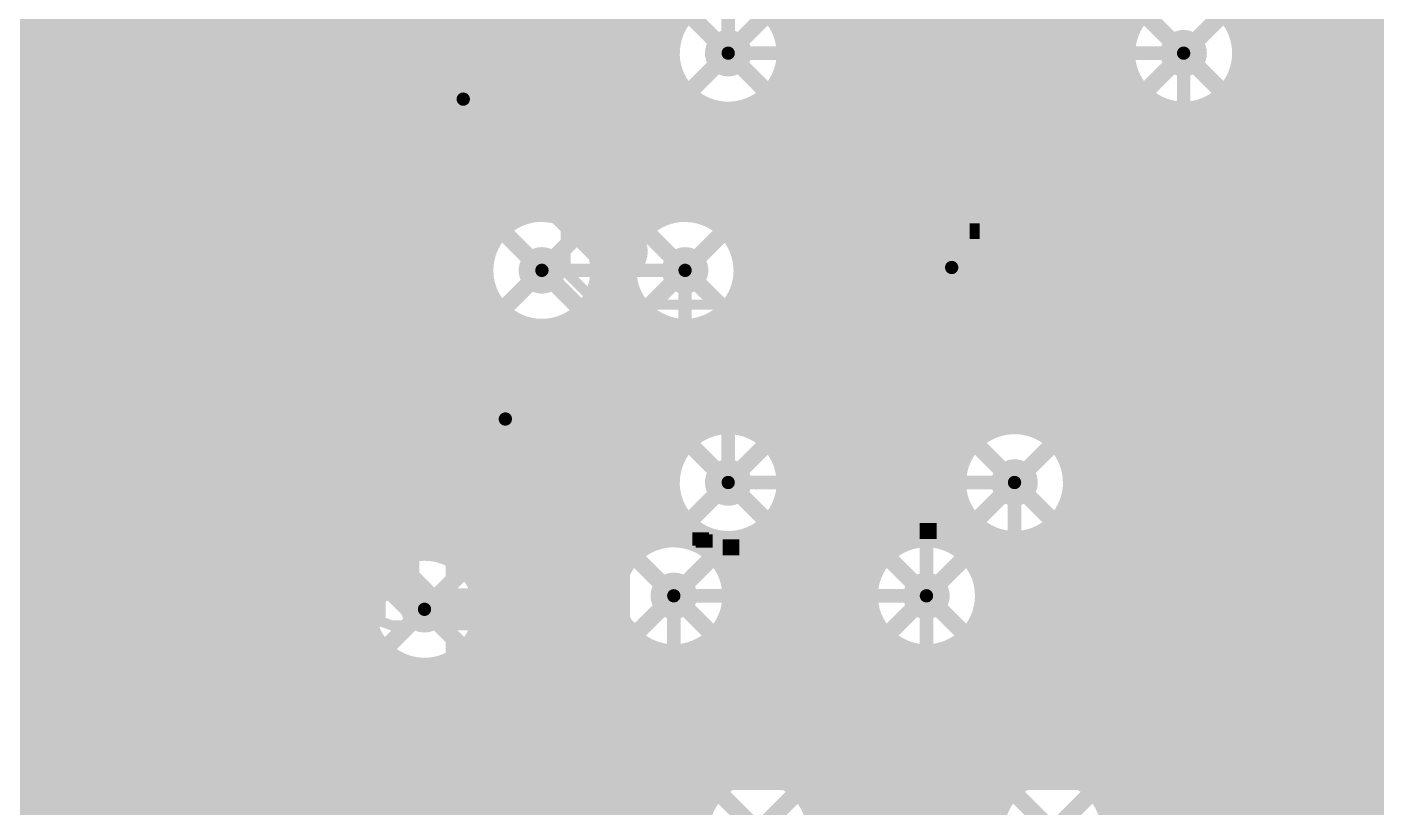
# Model space of a CAD drawing. Extents: x -20 to 155, y -91 to 215.
# Drawn here: x 41.05 to 61.4, y 110.61 to 122.37 of the extents above; entities that cross this region are included whole.
import ezdxf

# ---------------------------------------------------------------- set-up
doc = ezdxf.new("R2010")
doc.units = 0
doc.header["$MEASUREMENT"] = 0
doc.layers.get('0').update_dxf_attribs({"linetype": 'CONTINUOUS'})
for name, color, linetype in [('25-334-0_BOT', 7, 'CONTINUOUS'), ('25-334-0_DRD', 7, 'CONTINUOUS'), ('25-334-0_DRL', 2, 'CONTINUOUS'), ('25-334-0_IN1', 4, 'CONTINUOUS'), ('25-334-0_IN2', 3, 'CONTINUOUS'), ('25-334-0_SMT', 10, 'CONTINUOUS'), ('25-334-0_SPT', 14, 'CONTINUOUS'), ('25-334-0_SST', 12, 'CONTINUOUS'), ('25-334-0_TOP', 11, 'CONTINUOUS'), ('THRUHOLE_TAP', 15, 'CONTINUOUS')]:
    doc.layers.add(name, color=color, linetype=linetype)

# ---------------------------------------------------------------- blocks, each defined once
blk = doc.blocks.new('ROUND_66')
at = {"const_width": 0.35052}
blk.add_lwpolyline([(-0.17526, 0, 1), (0.17526, 0, 1)], format="xyb", close=True, dxfattribs=at)
blk = doc.blocks.new('ROUND_86')
at = {"const_width": 0.10033}
blk.add_lwpolyline([(-0.050164, 0, 1), (0.050164, 0, 1)], format="xyb", close=True, dxfattribs=at)
blk = doc.blocks.new('ROUND_87')
at = {"const_width": 0.10033}
blk.add_lwpolyline([(-0.050164, 0, 1), (0.050164, 0, 1)], format="xyb", close=True, dxfattribs=at)
blk = doc.blocks.new('ROUND_23')
at = {"const_width": 0.35052}
blk.add_lwpolyline([(-0.17526, 0, 1), (0.17526, 0, 1)], format="xyb", close=True, dxfattribs=at)
blk = doc.blocks.new('ROUND_69')
at = {"const_width": 0.35052}
blk.add_lwpolyline([(-0.17526, 0, 1), (0.17526, 0, 1)], format="xyb", close=True, dxfattribs=at)
blk = doc.blocks.new('RECTANGLE_5')
blk.add_solid([(0.4826, 0.4064), (0.4826, -0.4064), (-0.4826, 0.4064), (-0.4826, -0.4064)])
blk = doc.blocks.new('OBLONG_50')
at = {"const_width": 0.65024}
blk.add_lwpolyline([(0, 0.50038), (0, -0.50038)], dxfattribs=at)
at = {"const_width": 0.32512}
for points in [[(-0.16256, 0.50038, 1), (0.16256, 0.50038, 1)], [(-0.16256, -0.50038, 1), (0.16256, -0.50038, 1)]]:
    blk.add_lwpolyline(points, format="xyb", close=True, dxfattribs=at)
blk = doc.blocks.new('OBLONG_53')
at = {"const_width": 0.29972}
blk.add_lwpolyline([(0, 0.59944), (0, -0.59944)], dxfattribs=at)
at = {"const_width": 0.14986}
for points in [[(-0.07493, 0.59944, 1), (0.07493, 0.59944, 1)], [(-0.07493, -0.59944, 1), (0.07493, -0.59944, 1)]]:
    blk.add_lwpolyline(points, format="xyb", close=True, dxfattribs=at)
blk = doc.blocks.new('ROUND_75')
at = {"const_width": 0.10033}
blk.add_lwpolyline([(-0.050164, 0, 1), (0.050164, 0, 1)], format="xyb", close=True, dxfattribs=at)

msp = doc.modelspace()

# ---------------------------------------------------------------- linework, layer by layer
at = {"layer": '25-334-0_BOT'}
for points, const_width in [([(46.6344, 149.2504), (46.6344, 114.34318)], 0.254), ([(46.4058, 149.0218), (46.4058, 114.16538)], 0.254), ([(46.1772, 148.7932), (46.1772, 91.71432)], 0.254), ([(45.9486, 148.5646), (45.9486, 81.99374)], 0.254), ([(45.72, 148.336), (45.72, 82.931)], 0.254), ([(59.6646, 145.5674), (59.6646, 91.5416)], 0.254), ([(59.8932, 145.5674), (59.8932, 91.7702)], 0.254), ([(60.1218, 145.5674), (60.1218, 91.9988)], 0.254), ([(60.3504, 145.5674), (60.3504, 92.2274)], 0.254), ([(60.579, 145.5674), (60.579, 92.456)], 0.254), ([(60.8076, 145.46834), (60.8076, 92.6846)], 0.254), ([(61.0362, 145.35658), (61.0362, 92.9132)], 0.254), ([(61.2648, 145.31848), (61.2648, 93.1418)], 0.254), ([(61.4934, 145.34388), (61.4934, 93.3704)], 0.254), ([(59.436, 139.75842), (59.436, 90.86088)], 0.254), ([(59.2074, 139.57808), (59.2074, 122.44578)], 0.254), ([(48.6918, 132.26288), (48.6918, 119.55018)], 0.254), ([(48.9204, 132.23748), (48.9204, 119.55272)], 0.254), ([(49.149, 132.27558), (49.149, 119.48922)], 0.254), ([(49.3776, 132.38734), (49.3776, 119.34444)], 0.254), ([(49.6062, 127.16256), (49.6062, 119.31142)], 0.254), ([(49.8348, 126.96952), (49.8348, 119.31142)], 0.254), ([(50.7492, 127.00254), (50.7492, 119.52986)], 0.254), ([(50.0634, 126.87808), (50.0634, 119.31142)], 0.254), ([(50.292, 126.85268), (50.292, 119.31142)], 0.254), ([(50.5206, 126.89078), (50.5206, 119.43334)], 0.254), ([(48.4632, 124.91212), (48.4632, 119.48668)], 0.254), ([(46.863, 124.7013), (46.863, 114.427)], 0.254), ([(48.2346, 124.49048), (48.2346, 119.33682)], 0.254), ([(47.0916, 124.4219), (47.0916, 114.44478)], 0.254), ([(47.3202, 124.29236), (47.3202, 114.39906)], 0.254), ([(48.006, 124.32538), (48.006, 118.999)], 0.254), ([(47.5488, 124.24156), (47.5488, 114.27968)], 0.254), ([(47.7774, 124.25172), (47.7774, 114.02822)], 0.254), ([(50.83048, 122.31624), (45.72, 122.31624)], 0.254), ([(114.427, 122.31624), (59.27598, 122.31624)], 0.254), ([(50.76952, 122.08764), (45.72, 122.08764)], 0.254), ([(114.427, 122.08764), (59.33948, 122.08764)], 0.254), ([(50.76952, 121.85904), (45.72, 121.85904)], 0.254), ([(58.48858, 121.97842), (51.62042, 121.97842)], 0.2032), ([(114.427, 121.85904), (59.33694, 121.85904)], 0.254), ([(50.83556, 121.63044), (45.72, 121.63044)], 0.254), ([(114.427, 121.63044), (59.27344, 121.63044)], 0.254), ([(59.2074, 121.50852), (59.2074, 100.28936)], 0.254), ([(50.98288, 121.40184), (45.72, 121.40184)], 0.254), ([(50.9778, 121.40692), (50.9778, 119.5578)], 0.254), ([(51.2064, 121.22658), (51.2064, 119.52478)], 0.254), ([(52.1208, 121.27992), (52.1208, 116.19738)], 0.254), ([(57.88406, 121.36882), (52.2224, 121.36882)], 0.254), ([(52.3494, 121.36882), (52.3494, 116.11102)], 0.254), ([(52.578, 121.36882), (52.578, 116.11102)], 0.254), ([(52.8066, 121.36882), (52.8066, 116.11102)], 0.254), ([(53.0352, 121.36882), (53.0352, 116.11102)], 0.254), ([(53.2638, 121.36882), (53.2638, 116.11102)], 0.254), ([(53.4924, 121.36882), (53.4924, 116.11102)], 0.254), ([(53.721, 121.36882), (53.721, 116.11102)], 0.254), ([(53.9496, 121.36882), (53.9496, 116.11102)], 0.254), ([(54.1782, 121.36882), (54.1782, 116.11102)], 0.254), ([(54.4068, 121.36882), (54.4068, 116.11102)], 0.254), ([(54.6354, 121.36882), (54.6354, 116.11102)], 0.254), ([(54.864, 121.36882), (54.864, 116.11102)], 0.254), ([(55.0926, 121.36882), (55.0926, 116.11102)], 0.254), ([(55.3212, 121.36882), (55.3212, 116.11102)], 0.254), ([(55.5498, 121.36882), (55.5498, 116.26596)], 0.254), ([(55.7784, 121.36882), (55.7784, 116.34216)], 0.254), ([(56.007, 121.36882), (56.007, 116.35486)], 0.254), ([(56.2356, 121.36882), (56.2356, 116.30406)], 0.254), ([(56.4642, 121.36882), (56.4642, 116.17706)], 0.254), ([(56.6928, 121.36882), (56.6928, 115.90782)], 0.254), ([(56.9214, 121.36882), (56.9214, 110.99038)], 0.254), ([(57.15, 121.36882), (57.15, 110.81258)], 0.254), ([(57.3786, 121.36882), (57.3786, 92.6846)], 0.254), ([(57.6072, 121.36882), (57.6072, 100.22332)], 0.254), ([(57.8358, 121.36882), (57.8358, 100.57638)], 0.254), ([(58.0644, 121.23166), (58.0644, 100.72878)], 0.254), ([(58.9788, 121.2723), (58.9788, 100.59924)], 0.254), ([(114.427, 121.40184), (59.12358, 121.40184)], 0.254), ([(51.3207, 121.17324), (45.72, 121.17324)], 0.254), ([(51.435, 121.14022), (51.435, 119.42064)], 0.254), ([(51.6636, 121.1199), (51.6636, 119.20474)], 0.254), ([(51.8922, 121.16308), (51.8922, 116.31422)], 0.254), ([(58.18886, 121.17324), (51.9176, 121.17324)], 0.254), ([(58.293, 121.14276), (58.293, 100.79736)], 0.254), ([(58.5216, 121.1199), (58.5216, 100.7999)], 0.254), ([(58.7502, 121.16054), (58.7502, 100.73894)], 0.254), ([(114.427, 121.17324), (58.78576, 121.17324)], 0.254), ([(114.427, 120.94464), (45.72, 120.94464)], 0.254), ([(77.86624, 120.71604), (45.72, 120.71604)], 0.254), ([(77.86624, 120.48744), (45.72, 120.48744)], 0.254), ([(77.86624, 120.25884), (45.72, 120.25884)], 0.254), ([(77.86624, 120.03024), (45.72, 120.03024)], 0.254), ([(77.86624, 119.80164), (45.72, 119.80164)], 0.254), ([(77.86624, 119.57304), (45.72, 119.57304)], 0.254), ([(48.24222, 119.34444), (45.72, 119.34444)], 0.254), ([(50.40122, 119.34444), (49.3776, 119.34444)], 0.254), ([(50.36566, 119.31142), (49.41316, 119.31142)], 0.254), ([(77.86624, 119.34444), (51.5366, 119.34444)], 0.254), ([(48.05934, 119.11584), (45.72, 119.11584)], 0.254), ([(77.86624, 119.11584), (51.71948, 119.11584)], 0.254), ([(47.97298, 118.88724), (45.72, 118.88724)], 0.254), ([(77.86624, 118.88724), (51.80584, 118.88724)], 0.254), ([(47.95266, 118.65864), (45.72, 118.65864)], 0.254), ([(48.81118, 118.70182), (50.97018, 118.70182)], 0.2032), ([(77.86624, 118.65864), (51.82616, 118.65864)], 0.254), ([(47.99584, 118.43004), (45.72, 118.43004)], 0.254), ([(48.006, 118.40464), (48.006, 92.6846)], 0.254), ([(77.86624, 118.43004), (51.78298, 118.43004)], 0.254), ([(48.11268, 118.20144), (45.72, 118.20144)], 0.254), ([(51.6636, 118.1989), (51.6636, 116.3574)], 0.254), ([(77.86624, 118.20144), (51.66614, 118.20144)], 0.254), ([(48.35652, 117.97284), (45.72, 117.97284)], 0.254), ([(48.2346, 118.06682), (48.2346, 92.6846)], 0.254), ([(50.51552, 117.97284), (49.2633, 117.97284)], 0.254), ([(49.3776, 118.0592), (49.3776, 103.84536)], 0.254), ([(50.36566, 118.09222), (49.41316, 118.09222)], 0.254), ([(49.6062, 118.09222), (49.6062, 104.15524)], 0.254), ([(49.8348, 118.09222), (49.8348, 104.29494)], 0.254), ([(50.0634, 118.09222), (50.0634, 114.23142)], 0.254), ([(50.292, 118.09222), (50.292, 114.48288)], 0.254), ([(50.5206, 117.9703), (50.5206, 114.60226)], 0.254), ([(77.86624, 117.97284), (51.4223, 117.97284)], 0.254), ([(51.435, 117.98046), (51.435, 116.33708)], 0.254), ([(48.4632, 117.91696), (48.4632, 92.6846)], 0.254), ([(48.6918, 117.85092), (48.6918, 92.6846)], 0.254), ([(48.9204, 117.85092), (48.9204, 92.6846)], 0.254), ([(49.149, 117.91442), (49.149, 92.6846)], 0.254), ([(50.7492, 117.87124), (50.7492, 114.64798)], 0.254), ([(50.9778, 117.8433), (50.9778, 116.07038)], 0.254), ([(51.2064, 117.87632), (51.2064, 116.25072)], 0.254), ([(78.1685, 117.74424), (45.72, 117.74424)], 0.254), ([(78.02626, 117.51564), (45.72, 117.51564)], 0.254), ([(77.93482, 117.28704), (45.72, 117.28704)], 0.254), ([(77.88148, 117.05844), (45.72, 117.05844)], 0.254), ([(77.86624, 116.82984), (45.72, 116.82984)], 0.254), ([(77.88656, 116.60124), (45.72, 116.60124)], 0.254), ([(77.9399, 116.37264), (45.72, 116.37264)], 0.254), ([(51.05146, 116.14404), (45.72, 116.14404)], 0.254), ([(55.36946, 116.14404), (52.18684, 116.14404)], 0.254), ([(78.03642, 116.14404), (56.50484, 116.14404)], 0.254), ([(50.86858, 115.91544), (45.72, 115.91544)], 0.254), ([(55.3339, 116.11102), (52.2224, 116.11102)], 0.254), ([(78.18374, 115.91544), (56.68772, 115.91544)], 0.254), ([(50.78222, 115.68684), (45.72, 115.68684)], 0.254), ([(78.40218, 115.68684), (56.77408, 115.68684)], 0.254), ([(50.7619, 115.45824), (45.72, 115.45824)], 0.254), ([(51.62042, 115.50142), (55.93842, 115.50142)], 0.2032), ([(78.77048, 115.45824), (56.7944, 115.45824)], 0.254), ([(50.80508, 115.22964), (45.72, 115.22964)], 0.254), ([(133.30936, 115.22964), (56.75122, 115.22964)], 0.254), ([(50.92192, 115.00104), (45.72, 115.00104)], 0.254), ([(50.9778, 114.92992), (50.9778, 114.6302)], 0.254), ([(133.53796, 115.00104), (56.63438, 115.00104)], 0.254), ([(56.6928, 115.09248), (56.6928, 111.0742)], 0.254), ([(51.16576, 114.77244), (45.72, 114.77244)], 0.254), ([(51.2064, 114.74958), (51.2064, 114.54638)], 0.254), ([(55.48376, 114.77244), (52.07254, 114.77244)], 0.254), ([(52.1208, 114.80292), (52.1208, 114.4016)], 0.254), ([(55.3339, 114.89182), (52.2224, 114.89182)], 0.254), ([(52.3494, 114.89182), (52.3494, 114.4016)], 0.254), ([(52.578, 114.89182), (52.578, 114.4016)], 0.254), ([(52.8066, 114.89182), (52.8066, 114.4016)], 0.254), ([(53.0352, 114.89182), (53.0352, 114.4016)], 0.254), ([(53.2638, 114.89182), (53.2638, 114.4016)], 0.254), ([(53.4924, 114.89182), (53.4924, 114.4016)], 0.254), ([(53.721, 114.89182), (53.721, 114.4016)], 0.254), ([(53.9496, 114.89182), (53.9496, 114.4016)], 0.254), ([(54.1782, 114.89182), (54.1782, 114.53368)], 0.254), ([(54.4068, 114.89182), (54.4068, 114.62512)], 0.254), ([(54.6354, 114.89182), (54.6354, 114.64798)], 0.254), ([(54.864, 114.89182), (54.864, 114.60988)], 0.254), ([(55.0926, 114.89182), (55.0926, 114.50066)], 0.254), ([(55.3212, 114.89182), (55.3212, 114.27206)], 0.254), ([(55.5498, 114.73434), (55.5498, 110.8456)], 0.254), ([(56.2356, 114.69624), (56.2356, 111.04626)], 0.254), ([(133.76656, 114.77244), (56.39054, 114.77244)], 0.254), ([(56.4642, 114.82324), (56.4642, 111.09198)], 0.254), ([(50.38598, 114.54384), (45.72, 114.54384)], 0.254), ([(54.19598, 114.54384), (51.21148, 114.54384)], 0.254), ([(51.435, 114.66322), (51.435, 114.4016)], 0.254), ([(51.6636, 114.6429), (51.6636, 114.4016)], 0.254), ([(51.8922, 114.68608), (51.8922, 114.4016)], 0.254), ([(133.99516, 114.54384), (55.02148, 114.54384)], 0.254), ([(55.7784, 114.65814), (55.7784, 110.8456)], 0.254), ([(56.007, 114.64544), (56.007, 110.92688)], 0.254), ([(46.5836, 114.31524), (45.72, 114.31524)], 0.254), ([(50.11928, 114.31524), (47.49546, 114.31524)], 0.254), ([(54.00548, 114.4016), (51.40198, 114.4016)], 0.254), ([(134.22376, 114.31524), (55.28818, 114.31524)], 0.254), ([(46.3423, 114.08664), (45.72, 114.08664)], 0.254), ([(49.99482, 114.08664), (47.7393, 114.08664)], 0.254), ([(134.45236, 114.08664), (55.41518, 114.08664)], 0.254), ([(46.22546, 113.85804), (45.72, 113.85804)], 0.254), ([(49.94402, 113.85804), (47.8536, 113.85804)], 0.254), ([(54.61, 113.792), (50.8, 113.792)], 0.2032), ([(134.68096, 113.85804), (55.46344, 113.85804)], 0.254), ([(46.18482, 113.62944), (45.72, 113.62944)], 0.254), ([(49.95672, 113.62944), (47.89678, 113.62944)], 0.254), ([(134.90956, 113.62944), (55.45074, 113.62944)], 0.254), ([(46.2026, 113.40084), (45.72, 113.40084)], 0.254), ([(50.03546, 113.40084), (47.87646, 113.40084)], 0.254), ([(50.0634, 113.35258), (50.0634, 104.3559)], 0.254), ([(55.3212, 113.31194), (55.3212, 110.8456)], 0.254), ([(135.13816, 113.40084), (55.372, 113.40084)], 0.254), ([(46.2915, 113.17224), (45.72, 113.17224)], 0.254), ([(47.7774, 113.14938), (47.7774, 92.6846)], 0.254), ([(50.20564, 113.17224), (47.7901, 113.17224)], 0.254), ([(50.292, 113.10112), (50.292, 104.35336)], 0.254), ([(54.01564, 113.17224), (51.39182, 113.17224)], 0.254), ([(54.00548, 113.1824), (51.40198, 113.1824)], 0.254), ([(51.435, 113.1824), (51.435, 110.81258)], 0.254), ([(51.6636, 113.1824), (51.6636, 110.99038)], 0.254), ([(51.8922, 113.1824), (51.8922, 111.0742)], 0.254), ([(52.1208, 113.1824), (52.1208, 111.09198)], 0.254), ([(52.3494, 113.1824), (52.3494, 111.04626)], 0.254), ([(52.578, 113.1824), (52.578, 110.92688)], 0.254), ([(52.8066, 113.1824), (52.8066, 110.8456)], 0.254), ([(53.0352, 113.1824), (53.0352, 110.8456)], 0.254), ([(53.2638, 113.1824), (53.2638, 110.8456)], 0.254), ([(53.4924, 113.1824), (53.4924, 110.8456)], 0.254), ([(53.721, 113.1824), (53.721, 110.8456)], 0.254), ([(53.9496, 113.1824), (53.9496, 110.8456)], 0.254), ([(55.0926, 113.08334), (55.0926, 110.8456)], 0.254), ([(135.36676, 113.17224), (55.20182, 113.17224)], 0.254), ([(46.47438, 112.94364), (45.72, 112.94364)], 0.254), ([(46.4058, 113.01222), (46.4058, 92.06738)], 0.254), ([(47.5488, 112.89792), (47.5488, 92.6846)], 0.254), ([(50.673, 112.94364), (47.60468, 112.94364)], 0.254), ([(50.5206, 112.98174), (50.5206, 104.28478)], 0.254), ([(50.7492, 112.93602), (50.7492, 104.13238)], 0.254), ([(54.483, 112.94364), (50.927, 112.94364)], 0.254), ([(50.9778, 112.9538), (50.9778, 104.1146)], 0.254), ([(51.2064, 113.03508), (51.2064, 104.1146)], 0.254), ([(54.1782, 113.05032), (54.1782, 110.8456)], 0.254), ([(54.4068, 112.95888), (54.4068, 110.8456)], 0.254), ([(54.6354, 112.93348), (54.6354, 110.8456)], 0.254), ([(135.59536, 112.94364), (54.737, 112.94364)], 0.254), ([(54.864, 112.97158), (54.864, 110.8456)], 0.254), ([(135.82396, 112.71504), (45.72, 112.71504)], 0.254), ([(46.6344, 112.83188), (46.6344, 92.21978)], 0.254), ([(46.863, 112.7506), (46.863, 92.30106)], 0.254), ([(47.0916, 112.73282), (47.0916, 92.52966)], 0.254), ([(47.3202, 112.77854), (47.3202, 92.65666)], 0.254), ([(136.05256, 112.48644), (45.72, 112.48644)], 0.254), ([(136.28116, 112.25784), (45.72, 112.25784)], 0.254), ([(136.50976, 112.02924), (45.72, 112.02924)], 0.254), ([(136.73836, 111.80064), (45.72, 111.80064)], 0.254), ([(136.96696, 111.57204), (45.72, 111.57204)], 0.254), ([(137.19556, 111.34344), (45.72, 111.34344)], 0.254), ([(137.42416, 111.11484), (45.72, 111.11484)], 0.254), ([(51.5112, 110.88624), (45.72, 110.88624)], 0.254), ([(55.9562, 110.88624), (52.6288, 110.88624)], 0.254), ([(55.91048, 110.8456), (52.67198, 110.8456)], 0.254), ([(137.65276, 110.88624), (57.0738, 110.88624)], 0.254), ([(51.32324, 110.65764), (45.72, 110.65764)], 0.254), ([(137.88136, 110.65764), (57.26176, 110.65764)], 0.254)]:
    msp.add_lwpolyline(points, dxfattribs=dict(at, const_width=const_width))
at = {"layer": '25-334-0_BOT', "const_width": 0.254}
for points in [[(59.3471, 121.97842, 0.4142136), (58.48858, 122.83694)], [(51.62042, 122.8344, 0.4142136), (50.76444, 121.97842)], [(50.7619, 121.97842, 0.4142136), (51.62042, 121.1199)], [(58.48858, 121.1199, 0.4142136), (59.3471, 121.97842)], [(51.62042, 121.1199, 0.1972779), (52.22366, 121.36755)], [(57.88406, 121.36882, 0.1978252), (58.48858, 121.1199)], [(48.81118, 119.56034, 0.4142136), (47.95266, 118.70182)], [(49.41316, 119.31142, 0.1972784), (48.81118, 119.55855)], [(50.97018, 119.56034, 0.1978252), (50.36566, 119.31142)], [(51.82616, 118.70182, 0.4142136), (50.97018, 119.5578)], [(47.95266, 118.70182, 0.4142136), (48.81118, 117.8433)], [(50.97018, 117.8433, 0.4142136), (51.8287, 118.70182)], [(48.81118, 117.8433, 0.1972779), (49.41442, 118.09095)], [(50.36566, 118.09222, 0.1978252), (50.97018, 117.8433)], [(51.62042, 116.3574, 0.4142136), (50.76444, 115.50142)], [(52.2224, 116.11102, 0.1972784), (51.62042, 116.35815)], [(55.93842, 116.3574, 0.1978266), (55.3339, 116.11102)], [(56.7944, 115.50142, 0.4142136), (55.93842, 116.3574)], [(50.7619, 115.50142, 0.4142136), (51.62042, 114.6429)], [(55.93842, 114.6429, 0.4142136), (56.79694, 115.50142)], [(51.62042, 114.6429, 0.1972779), (52.22366, 114.89055)], [(55.3339, 114.89182, 0.1978252), (55.93842, 114.6429)], [(50.8, 114.65052, 0.4142136), (49.94148, 113.792)], [(51.40198, 114.4016, 0.1972784), (50.8, 114.64873)], [(54.61, 114.65052, 0.1978252), (54.00548, 114.4016)], [(55.46852, 113.792, 0.4142136), (54.61, 114.65052)], [(47.0408, 114.44732, 0.4142136), (46.18228, 113.5888)], [(47.89932, 113.5888, 0.4142136), (47.0408, 114.44732)], [(49.94148, 113.792, 0.4142136), (50.8, 112.93348)], [(54.61, 112.93348, 0.4142136), (55.46852, 113.792)], [(46.18228, 113.5888, 0.4142136), (47.0408, 112.73028)], [(47.0408, 112.73028, 0.4142136), (47.89932, 113.5888)], [(50.8, 112.93348, 0.1972779), (51.40324, 113.18113)], [(54.00548, 113.1824, 0.1978252), (54.61, 112.93348)], [(52.07, 111.09452, 0.4142136), (51.21148, 110.236)], [(52.67198, 110.8456, 0.1972784), (52.07, 111.09273)], [(56.515, 111.09452, 0.1978252), (55.91048, 110.8456)], [(57.37352, 110.236, 0.4142136), (56.515, 111.09452)]]:
    msp.add_lwpolyline(points, format="xyb", dxfattribs=at)
at = {"layer": '25-334-0_DRD', "const_width": 0.254}
for points in [[(52.25542, 122.61342), (50.98542, 121.34342)], [(52.25542, 121.34342), (50.98542, 122.61342)], [(59.12358, 122.61342), (57.85358, 121.34342)], [(59.12358, 121.34342), (57.85358, 122.61342)], [(48.26, 121.92), (46.99, 120.65)], [(48.26, 120.65), (46.99, 121.92)], [(48.26, 121.92), (46.99, 120.65)], [(48.26, 120.65), (46.99, 121.92)], [(55.626, 119.38), (54.356, 118.11)], [(55.626, 118.11), (54.356, 119.38)], [(55.626, 119.38), (54.356, 118.11)], [(55.626, 118.11), (54.356, 119.38)], [(49.44618, 119.33682), (48.17618, 118.06682)], [(49.44618, 118.06682), (48.17618, 119.33682)], [(51.60518, 119.33682), (50.33518, 118.06682)], [(51.60518, 118.06682), (50.33518, 119.33682)], [(48.895, 117.094), (47.625, 115.824)], [(48.895, 115.824), (47.625, 117.094)], [(48.895, 117.094), (47.625, 115.824)], [(48.895, 115.824), (47.625, 117.094)], [(52.25542, 116.13642), (50.98542, 114.86642)], [(52.25542, 114.86642), (50.98542, 116.13642)], [(56.57342, 116.13642), (55.30342, 114.86642)], [(56.57342, 114.86642), (55.30342, 116.13642)], [(51.435, 114.427), (50.165, 113.157)], [(51.435, 113.157), (50.165, 114.427)], [(55.245, 114.427), (53.975, 113.157)], [(55.245, 113.157), (53.975, 114.427)], [(47.6758, 114.2238), (46.4058, 112.9538)], [(47.6758, 112.9538), (46.4058, 114.2238)], [(52.705, 110.871), (51.435, 109.601)], [(52.705, 109.601), (51.435, 110.871)], [(57.15, 110.871), (55.88, 109.601)], [(57.15, 109.601), (55.88, 110.871)]]:
    msp.add_lwpolyline(points, dxfattribs=at)
at = {"layer": '25-334-0_IN1', "const_width": 0.254}
for points in [[(59.7154, 151.511), (59.7154, 94.4245)], [(59.944, 151.511), (59.944, 94.4245)], [(60.1726, 151.511), (60.1726, 94.4245)], [(60.4012, 151.511), (60.4012, 94.4245)], [(57.658, 150.55342), (57.658, 122.19178)], [(56.7436, 150.31974), (56.7436, 115.79352)], [(57.4294, 150.37308), (57.4294, 94.4245)], [(56.9722, 150.27402), (56.9722, 110.96244)], [(57.2008, 150.2918), (57.2008, 110.75162)], [(60.6298, 145.62836), (60.6298, 94.4245)], [(60.8584, 145.43532), (60.8584, 94.4245)], [(61.087, 145.34388), (61.087, 94.4245)], [(61.3156, 145.31848), (61.3156, 94.4245)], [(54.229, 143.50238), (54.229, 114.55908)], [(54.4576, 143.42872), (54.4576, 114.63528)], [(54.6862, 143.41856), (54.6862, 114.64544)], [(54.9148, 143.46936), (54.9148, 114.5921)], [(59.4868, 139.81938), (59.4868, 94.4245)], [(59.2582, 139.60856), (59.2582, 122.35688)], [(55.1434, 138.24458), (55.1434, 115.824)], [(56.515, 138.10742), (56.515, 116.13388)], [(55.372, 137.99312), (55.372, 116.14404)], [(56.2864, 137.92708), (56.2864, 116.28374)], [(55.6006, 137.87374), (55.6006, 116.28882)], [(55.8292, 137.82802), (55.8292, 116.34978)], [(56.0578, 137.8458), (56.0578, 116.34978)], [(40.9702, 134.3914), (40.9702, 99.1616)], [(41.1988, 134.3914), (41.1988, 99.1616)], [(41.4274, 134.3914), (41.4274, 99.1616)], [(41.656, 134.3914), (41.656, 99.1616)], [(41.8846, 134.3914), (41.8846, 99.1616)], [(42.1132, 134.3914), (42.1132, 99.1616)], [(42.3418, 134.3914), (42.3418, 99.1616)], [(42.5704, 134.3914), (42.5704, 99.1616)], [(42.799, 134.3914), (42.799, 99.1616)], [(43.0276, 134.3914), (43.0276, 99.1616)], [(43.2562, 134.3914), (43.2562, 99.1616)], [(43.4848, 134.3914), (43.4848, 99.1616)], [(43.7134, 134.3914), (43.7134, 99.1616)], [(43.942, 134.3914), (43.942, 99.1616)], [(44.1706, 134.3914), (44.1706, 99.1616)], [(44.3992, 134.3914), (44.3992, 99.1616)], [(44.6278, 134.3914), (44.6278, 99.1616)], [(44.8564, 134.3914), (44.8564, 99.1616)], [(45.085, 134.3914), (45.085, 99.1616)], [(45.3136, 134.3914), (45.3136, 99.1616)], [(45.5422, 134.3914), (45.5422, 99.1616)], [(45.7708, 134.3914), (45.7708, 99.1616)], [(45.9994, 134.3914), (45.9994, 99.1616)], [(46.228, 134.3914), (46.228, 113.86312)], [(46.4566, 134.3914), (46.4566, 114.21618)], [(46.6852, 134.3914), (46.6852, 114.36858)], [(54.0004, 132.75564), (54.0004, 114.39398)], [(53.7718, 132.44576), (53.7718, 113.97234)], [(48.514, 132.32638), (48.514, 119.507)], [(48.7426, 132.25272), (48.7426, 119.55526)], [(48.9712, 132.24256), (48.9712, 119.5451)], [(49.1998, 132.29336), (49.1998, 119.46636)], [(53.3146, 132.2451), (53.3146, 104.36098)], [(53.5432, 132.30352), (53.5432, 104.33812)], [(49.4284, 127.52832), (49.4284, 119.29618)], [(53.086, 127.52832), (53.086, 104.32288)], [(49.657, 127.10668), (49.657, 118.83898)], [(49.8856, 126.94158), (49.8856, 104.31526)], [(50.5714, 126.90856), (50.5714, 119.46128)], [(50.8, 127.0381), (50.8, 122.22988)], [(52.6288, 126.94158), (52.6288, 110.88624)], [(52.8574, 127.10668), (52.8574, 110.57636)], [(50.1142, 126.86792), (50.1142, 118.76786)], [(50.3428, 126.85776), (50.3428, 119.28602)], [(52.4002, 126.86792), (52.4002, 122.33148)], [(46.9138, 124.61494), (46.9138, 114.43716)], [(48.2854, 124.54636), (48.2854, 119.38)], [(47.1424, 124.38634), (47.1424, 114.4397)], [(47.371, 124.27458), (47.371, 114.37874)], [(47.8282, 124.26188), (47.8282, 113.92916)], [(48.0568, 124.35332), (48.0568, 119.11076)], [(47.5996, 124.23648), (47.5996, 114.23904)], [(50.83556, 122.3264), (32.004, 122.3264)], [(57.70372, 122.3264), (52.40274, 122.3264)], [(72.37984, 122.3264), (59.2709, 122.3264)], [(50.76952, 122.0978), (32.004, 122.0978)], [(57.64022, 122.0978), (52.46878, 122.0978)], [(72.37984, 122.0978), (59.33694, 122.0978)], [(50.76952, 121.8692), (32.004, 121.8692)], [(57.63768, 121.8692), (52.46878, 121.8692)], [(72.37984, 121.8692), (59.33948, 121.8692)], [(50.83048, 121.6406), (32.004, 121.6406)], [(50.8, 121.72442), (50.8, 119.54256)], [(52.4002, 121.62282), (52.4002, 115.85448)], [(57.69864, 121.6406), (52.40782, 121.6406)], [(57.658, 121.76252), (57.658, 100.3427)], [(72.3773, 121.6406), (59.27598, 121.6406)], [(50.97526, 121.412), (32.004, 121.412)], [(57.84342, 121.412), (52.26304, 121.412)], [(72.3773, 121.412), (59.13374, 121.412)], [(59.2582, 121.59742), (59.2582, 100.12934)], [(51.0286, 121.35612), (51.0286, 119.5578)], [(52.1716, 121.32056), (52.1716, 116.15674)], [(57.8866, 121.36628), (57.8866, 100.61956)], [(59.0296, 121.3104), (59.0296, 100.55098)], [(51.2953, 121.1834), (32.004, 121.1834)], [(51.2572, 121.19864), (51.2572, 119.50954)], [(51.4858, 121.13006), (51.4858, 119.38508)], [(51.7144, 121.12498), (51.7144, 119.126)], [(58.16346, 121.1834), (51.943, 121.1834)], [(51.943, 121.1834), (51.943, 116.2939)], [(58.1152, 121.20626), (58.1152, 100.7491)], [(58.3438, 121.1326), (58.3438, 100.80244)], [(58.5724, 121.12244), (58.5724, 100.79228)], [(58.801, 121.17832), (58.801, 100.71608)], [(72.37476, 121.1834), (58.81116, 121.1834)], [(72.37476, 120.9548), (32.004, 120.9548)], [(72.37222, 120.7262), (32.004, 120.7262)], [(72.37222, 120.4976), (32.004, 120.4976)], [(72.37222, 120.269), (32.004, 120.269)], [(72.36968, 120.0404), (32.004, 120.0404)], [(72.36968, 119.8118), (32.004, 119.8118)], [(72.36714, 119.5832), (32.004, 119.5832)], [(48.25238, 119.3546), (32.004, 119.3546)], [(50.41138, 119.3546), (49.36744, 119.3546)], [(72.36714, 119.3546), (51.52644, 119.3546)], [(48.06442, 119.126), (32.004, 119.126)], [(50.22342, 119.126), (49.5554, 119.126)], [(72.36714, 119.126), (51.7144, 119.126)], [(47.97552, 118.8974), (32.004, 118.8974)], [(50.13452, 118.8974), (49.6443, 118.8974)], [(72.3646, 118.8974), (51.8033, 118.8974)], [(47.95266, 118.6688), (32.004, 118.6688)], [(49.657, 118.56466), (49.657, 104.19588)], [(50.11166, 118.6688), (49.66716, 118.6688)], [(50.1142, 118.63578), (50.1142, 114.30762)], [(72.3646, 118.6688), (51.82616, 118.6688)], [(47.9933, 118.4402), (32.004, 118.4402)], [(50.1523, 118.4402), (49.62652, 118.4402)], [(72.36206, 118.4402), (51.78552, 118.4402)], [(48.10506, 118.2116), (22.225, 118.2116)], [(48.0568, 118.29288), (48.0568, 99.1616)], [(50.26406, 118.2116), (49.51476, 118.2116)], [(72.36206, 118.2116), (51.67376, 118.2116)], [(51.7144, 118.27764), (51.7144, 116.35232)], [(48.34128, 117.983), (22.225, 117.983)], [(48.2854, 118.02364), (48.2854, 99.1616)], [(50.50028, 117.983), (49.27854, 117.983)], [(49.4284, 118.10746), (49.4284, 103.94442)], [(50.3428, 118.11508), (50.3428, 114.51844)], [(72.35952, 117.983), (51.43754, 117.983)], [(51.4858, 118.01602), (51.4858, 116.34724)], [(72.35952, 117.7544), (22.225, 117.7544)], [(48.514, 117.89664), (48.514, 99.1616)], [(48.7426, 117.84584), (48.7426, 99.1616)], [(48.9712, 117.85854), (48.9712, 99.1616)], [(49.1998, 117.93728), (49.1998, 99.1616)], [(50.5714, 117.94236), (50.5714, 114.6175)], [(50.8, 117.86108), (50.8, 115.75288)], [(51.0286, 117.84584), (51.0286, 116.12118)], [(51.2572, 117.8941), (51.2572, 116.27866)], [(72.35952, 117.5258), (22.225, 117.5258)], [(72.35698, 117.2972), (22.225, 117.2972)], [(72.35698, 117.0686), (22.225, 117.0686)], [(72.35444, 116.84), (22.225, 116.84)], [(72.35444, 116.6114), (22.225, 116.6114)], [(72.35444, 116.3828), (22.225, 116.3828)], [(51.06416, 116.1542), (22.225, 116.1542)], [(55.38216, 116.1542), (52.17414, 116.1542)], [(72.3519, 116.1542), (56.49214, 116.1542)], [(50.87366, 115.9256), (22.225, 115.9256)], [(55.19166, 115.9256), (52.36464, 115.9256)], [(72.3519, 115.9256), (56.68264, 115.9256)], [(50.78476, 115.697), (22.225, 115.697)], [(55.10276, 115.697), (52.45354, 115.697)], [(72.34936, 115.697), (56.77154, 115.697)], [(50.7619, 115.4684), (22.225, 115.4684)], [(55.0799, 115.4684), (52.4764, 115.4684)], [(72.34936, 115.4684), (56.7944, 115.4684)], [(50.80254, 115.2398), (22.225, 115.2398)], [(50.8, 115.24742), (50.8, 114.65052)], [(52.4002, 115.14582), (52.4002, 111.02594)], [(55.12054, 115.2398), (52.43576, 115.2398)], [(55.1434, 115.1763), (55.1434, 114.46256)], [(56.7436, 115.20678), (56.7436, 111.0615)], [(72.34682, 115.2398), (56.75376, 115.2398)], [(50.9143, 115.0112), (22.225, 115.0112)], [(55.2323, 115.0112), (52.324, 115.0112)], [(72.34682, 115.0112), (56.642, 115.0112)], [(51.15052, 114.7826), (22.225, 114.7826)], [(51.0286, 114.87912), (51.0286, 114.6175)], [(51.2572, 114.72164), (51.2572, 114.51844)], [(51.943, 114.7064), (51.943, 111.08436)], [(55.46852, 114.7826), (52.08778, 114.7826)], [(52.1716, 114.84356), (52.1716, 111.0869)], [(55.372, 114.85626), (55.372, 114.1857)], [(55.6006, 114.71148), (55.6006, 102.53726)], [(56.2864, 114.71656), (56.2864, 111.0615)], [(72.34682, 114.7826), (56.40578, 114.7826)], [(56.515, 114.86642), (56.515, 111.09452)], [(50.4063, 114.554), (22.225, 114.554)], [(54.2163, 114.554), (51.1937, 114.554)], [(51.4858, 114.65306), (51.4858, 114.30762)], [(51.7144, 114.64798), (51.7144, 111.01578)], [(72.34428, 114.554), (55.0037, 114.554)], [(55.8292, 114.65052), (55.8292, 110.75162)], [(56.0578, 114.65052), (56.0578, 110.96244)], [(46.60138, 114.3254), (22.225, 114.3254)], [(50.1269, 114.3254), (47.48022, 114.3254)], [(53.9369, 114.3254), (51.47056, 114.3254)], [(72.34428, 114.3254), (55.28056, 114.3254)], [(46.34992, 114.0968), (22.225, 114.0968)], [(49.99736, 114.0968), (47.73168, 114.0968)], [(53.80736, 114.0968), (51.6001, 114.0968)], [(72.34174, 114.0968), (55.4101, 114.0968)], [(46.23054, 113.8682), (22.225, 113.8682)], [(49.94656, 113.8682), (47.85106, 113.8682)], [(53.75656, 113.8682), (51.65344, 113.8682)], [(72.34174, 113.8682), (55.46344, 113.8682)], [(46.18482, 113.6396), (22.225, 113.6396)], [(49.95672, 113.6396), (47.89678, 113.6396)], [(53.76672, 113.6396), (51.64328, 113.6396)], [(53.7718, 113.60912), (53.7718, 104.24668)], [(72.3392, 113.6396), (55.45328, 113.6396)], [(46.2026, 113.411), (22.225, 113.411)], [(46.228, 113.31448), (46.228, 99.1616)], [(50.03038, 113.411), (47.879, 113.411)], [(50.1142, 113.27638), (50.1142, 104.36098)], [(51.4858, 113.27638), (51.4858, 110.86338)], [(53.84038, 113.411), (51.56708, 113.411)], [(55.372, 113.3983), (55.372, 102.41788)], [(72.3392, 113.411), (55.37708, 113.411)], [(46.28388, 113.1824), (22.225, 113.1824)], [(50.19548, 113.1824), (47.79518, 113.1824)], [(47.8282, 113.24844), (47.8282, 99.1616)], [(50.3428, 113.06556), (50.3428, 104.3432)], [(51.2572, 113.06556), (51.2572, 110.51032)], [(54.00548, 113.1824), (51.40198, 113.1824)], [(54.0004, 113.18748), (54.0004, 104.0511)], [(55.1434, 113.1189), (55.1434, 102.16642)], [(72.3392, 113.1824), (55.21198, 113.1824)], [(46.46422, 112.9538), (22.225, 112.9538)], [(46.4566, 112.96142), (46.4566, 99.1616)], [(47.5996, 112.93856), (47.5996, 99.1616)], [(50.61712, 112.9538), (47.61738, 112.9538)], [(50.5714, 112.96396), (50.5714, 104.25938)], [(50.8, 112.93348), (50.8, 104.08158)], [(54.42712, 112.9538), (50.98034, 112.9538)], [(51.0286, 112.96396), (51.0286, 102.4001)], [(54.229, 113.02238), (54.229, 94.4245)], [(54.4576, 112.94872), (54.4576, 94.4245)], [(54.6862, 112.93856), (54.6862, 94.4245)], [(72.33666, 112.9538), (54.79034, 112.9538)], [(54.9148, 112.98936), (54.9148, 94.4245)], [(72.33666, 112.7252), (22.225, 112.7252)], [(46.6852, 112.80902), (46.6852, 99.1616)], [(46.9138, 112.74044), (46.9138, 99.1616)], [(47.1424, 112.7379), (47.1424, 99.1616)], [(47.371, 112.79632), (47.371, 99.1616)], [(72.33412, 112.4966), (22.225, 112.4966)], [(72.33412, 112.268), (22.225, 112.268)], [(72.33412, 112.0394), (22.225, 112.0394)], [(72.33158, 111.8108), (22.225, 111.8108)], [(72.33158, 111.5822), (22.225, 111.5822)], [(72.32904, 111.3536), (22.225, 111.3536)], [(72.32904, 111.125), (22.225, 111.125)], [(51.52136, 110.8964), (22.225, 110.8964)], [(55.96636, 110.8964), (52.6161, 110.8964)], [(72.3265, 110.8964), (57.0611, 110.8964)], [(51.32832, 110.6678), (22.225, 110.6678)], [(55.77332, 110.6678), (52.81168, 110.6678)], [(72.3265, 110.6678), (57.25668, 110.6678)]]:
    msp.add_lwpolyline(points, dxfattribs=at)
for points in [[(59.3471, 121.97842, 0.4142136), (58.48858, 122.83694)], [(51.62042, 122.8344, 0.4142136), (50.76444, 121.97842)], [(52.4764, 121.97842, 0.4142136), (51.62042, 122.8344)], [(58.48858, 122.8344, 0.4142136), (57.6326, 121.97842)], [(50.7619, 121.97842, 0.4142136), (51.62042, 121.1199)], [(51.62042, 121.1199, 0.4142136), (52.47894, 121.97842)], [(57.63006, 121.97842, 0.4142136), (58.48858, 121.1199)], [(58.48858, 121.1199, 0.4142136), (59.3471, 121.97842)], [(48.81118, 119.56034, 0.4142136), (47.95266, 118.70182)], [(49.66716, 118.70182, 0.4142136), (48.81118, 119.5578)], [(50.97018, 119.56034, 0.4142136), (50.11166, 118.70182)], [(51.82616, 118.70182, 0.4142136), (50.97018, 119.5578)], [(47.95266, 118.70182, 0.4142136), (48.81118, 117.8433)], [(48.81118, 117.8433, 0.4142136), (49.6697, 118.70182)], [(50.11166, 118.70182, 0.4142136), (50.97018, 117.8433)], [(50.97018, 117.8433, 0.4142136), (51.8287, 118.70182)], [(51.62042, 116.3574, 0.4142136), (50.76444, 115.50142)], [(52.4764, 115.50142, 0.4142136), (51.62042, 116.3574)], [(55.93842, 116.3574, 0.4142136), (55.08244, 115.50142)], [(56.7944, 115.50142, 0.4142136), (55.93842, 116.3574)], [(50.7619, 115.50142, 0.4142136), (51.62042, 114.6429)], [(51.62042, 114.6429, 0.4142136), (52.47894, 115.50142)], [(55.0799, 115.50142, 0.4142136), (55.93842, 114.6429)], [(55.93842, 114.6429, 0.4142136), (56.79694, 115.50142)], [(50.8, 114.65052, 0.4142136), (49.94148, 113.792)], [(51.65852, 113.792, 0.4142136), (50.8, 114.65052)], [(54.61, 114.65052, 0.4142136), (53.75148, 113.792)], [(55.46852, 113.792, 0.4142136), (54.61, 114.65052)], [(47.0408, 114.44732, 0.4142136), (46.18228, 113.5888)], [(47.89932, 113.5888, 0.4142136), (47.0408, 114.44732)], [(49.94148, 113.792, 0.4142136), (50.8, 112.93348)], [(50.8, 112.93348, 0.4142136), (51.65852, 113.792)], [(53.75148, 113.792, 0.4142136), (54.61, 112.93348)], [(54.61, 112.93348, 0.4142136), (55.46852, 113.792)], [(46.18228, 113.5888, 0.4142136), (47.0408, 112.73028)], [(47.0408, 112.73028, 0.4142136), (47.89932, 113.5888)], [(52.07, 111.09452, 0.4142136), (51.21148, 110.236)], [(52.92852, 110.236, 0.4142136), (52.07, 111.09452)], [(56.515, 111.09452, 0.4142136), (55.65648, 110.236)], [(57.37352, 110.236, 0.4142136), (56.515, 111.09452)]]:
    msp.add_lwpolyline(points, format="xyb", dxfattribs=at)
at = {"layer": '25-334-0_IN2', "const_width": 0.635}
for points in [[(58.42, 99.949), (58.547, 99.949), (59.69, 101.092), (59.69, 139.446), (58.801, 140.335)], [(47.0408, 113.5888), (47.0408, 113.6142), (46.482, 114.173), (46.482, 123.952), (47.625, 125.095)]]:
    msp.add_lwpolyline(points, dxfattribs=at)
at = {"layer": '25-334-0_SST', "const_width": 0.1524}
for points in [[(48.4505, 121.7295), (48.4505, 124.6505), (46.8122, 124.6505), (46.8122, 121.7295), (48.4505, 121.7295)], [(49.16932, 118.68404), (49.16932, 122.58548), (54.8767, 122.58548), (54.8767, 118.18366), (49.6697, 118.18366), (49.16932, 118.68404)], [(47.21606, 120.7643), (47.04842, 120.82526), (47.04842, 121.18086), (47.21606, 121.23928), (47.89424, 121.23928), (48.06442, 121.18086), (48.06442, 120.82526), (47.89424, 120.7643)], [(47.21606, 120.40108), (47.04842, 120.2817), (47.04842, 120.04548), (47.21606, 119.9261), (47.38624, 119.9261), (47.72406, 120.16486), (48.06442, 119.9261), (48.06442, 120.40108)], [(56.35498, 119.89308), (55.50662, 119.89308), (55.33898, 119.95404), (55.33898, 120.30964), (55.50662, 120.36806), (56.35498, 120.36806)], [(47.55642, 119.50446), (47.55642, 119.14886), (47.38624, 119.0879), (47.21606, 119.0879), (47.04842, 119.14886), (47.04842, 119.50446), (47.21606, 119.56288), (47.38624, 119.56288), (48.06442, 119.32666)], [(49.71034, 119.23522), (49.71034, 118.7323)], [(50.18532, 119.27332), (49.75352, 119.27332)], [(49.8475, 119.32412), (49.8475, 118.6434)], [(49.98466, 119.34444), (49.98466, 118.62308)], [(50.12182, 119.31142), (50.12182, 118.6561)], [(55.33898, 119.17426), (55.33898, 119.41048)], [(55.33898, 119.29364), (56.35498, 119.29364), (56.1848, 119.41048)], [(50.29708, 119.13616), (49.64176, 119.13616)], [(50.25898, 119.19966), (50.25898, 118.76786)], [(50.3301, 118.999), (49.60874, 118.999)], [(50.30978, 118.86184), (49.62906, 118.86184)], [(50.22088, 118.72468), (49.71796, 118.72468)], [(55.50662, 118.81104), (55.33898, 118.75008), (55.33898, 118.39448), (55.50662, 118.33606), (55.84698, 118.33606), (56.01462, 118.45544), (56.01462, 118.81104), (56.35498, 118.81104), (56.35498, 118.33606)], [(47.4345, 115.7605), (47.4345, 112.8395), (49.0728, 112.8395), (49.0728, 115.7605), (47.4345, 115.7605)], [(46.04258, 115.02136), (45.8724, 115.08232), (45.8724, 115.43792), (46.04258, 115.49634), (46.72076, 115.49634), (46.8884, 115.43792), (46.8884, 115.08232), (46.72076, 115.02136)], [(46.04258, 114.65814), (45.8724, 114.53876), (45.8724, 114.30254), (46.04258, 114.18316), (46.21276, 114.18316), (46.55058, 114.42192), (46.8884, 114.18316), (46.8884, 114.65814)], [(46.3804, 113.40592), (46.55058, 113.34496), (46.72076, 113.34496), (46.8884, 113.40592), (46.8884, 113.76152), (46.72076, 113.81994), (46.55058, 113.81994), (46.3804, 113.76152), (46.3804, 113.40592), (46.21276, 113.34496), (46.04258, 113.34496), (45.8724, 113.40592), (45.8724, 113.76152), (46.04258, 113.81994), (46.21276, 113.81994), (46.3804, 113.76152)], [(48.7299, 108.3437), (48.7299, 108.14304), (49.53, 107.34294), (57.785, 107.34294), (57.785, 110.93958), (48.7299, 110.93958), (48.7299, 108.3437)]]:
    msp.add_lwpolyline(points, dxfattribs=at)
for points in [[(49.96942, 119.34444, 0.4142136), (49.60874, 118.98376)], [(50.3301, 118.98376, 0.4142136), (49.96942, 119.34444)], [(49.60874, 118.98376, 0.4142136), (49.96942, 118.62308)], [(49.96942, 118.62308, 0.4142136), (50.3301, 118.98376)]]:
    msp.add_lwpolyline(points, format="xyb", dxfattribs=at)
at = {"layer": '25-334-0_TOP'}
for points, const_width in [([(52.27066, 117.08384), (52.27066, 118.1862), (59.69, 125.603), (60.833, 126.746), (60.833, 142.24), (55.88, 147.193), (55.88, 148.336)], 0.2032), ([(52.9209, 117.08384), (52.9209, 118.0719), (61.2902, 126.4412), (61.2902, 146.177)], 0.2032), ([(49.6697, 117.08384), (49.6697, 118.8593), (48.514, 120.015), (47.625, 120.015), (46.736, 120.904), (46.736, 131.064), (48.768, 133.096), (48.895, 133.096)], 0.2032), ([(50.97018, 123.6853), (50.97018, 122.72518), (50.546, 122.301), (49.911, 122.301), (49.657, 122.555), (49.657, 123.6726), (49.6697, 123.6853)], 0.2032), ([(51.62042, 121.97842), (51.62042, 123.6853)], 0.2032), ([(47.625, 122.4788), (47.625, 121.285)], 0.635), ([(47.625, 121.285), (47.625, 122.4788)], 0.635), ([(54.61, 112.141), (54.61, 115.824), (58.48858, 119.70258), (58.48858, 121.97842)], 0.2032), ([(54.21884, 117.08384), (54.21884, 117.97284), (54.991, 118.745)], 0.3048), ([(54.991, 118.745), (54.21884, 117.97284), (54.21884, 117.08384)], 0.3048), ([(49.53, 106.045), (48.387, 106.045), (46.736, 107.696), (46.736, 109.601), (45.847, 110.49), (45.847, 115.697), (48.81118, 118.66118), (48.81118, 118.70182)], 0.2032), ([(50.97018, 118.70182), (50.97018, 117.08384)], 0.2032), ([(50.31994, 117.08384), (50.31994, 115.47094), (50.038, 115.189), (50.038, 113.411), (50.165, 113.284), (50.165, 103.505)], 0.2032), ([(51.62042, 117.08384), (51.62042, 115.50142)], 0.2032), ([(52.07, 112.141), (52.07, 114.173), (53.5686, 115.6716), (53.5686, 117.08384)], 0.2032), ([(48.26, 115.0112), (48.26, 116.459)], 0.635), ([(48.26, 115.0112), (48.26, 116.459)], 0.635), ([(55.93842, 115.50142), (55.93842, 112.19942), (55.88, 112.141)], 0.2032), ([(48.26, 113.5888), (47.0408, 113.5888)], 0.635), ([(49.53, 112.141), (48.895, 112.141), (48.26, 112.776), (48.26, 113.5888)], 0.635), ([(50.8, 113.792), (50.8, 112.141)], 0.2032), ([(54.61, 112.141), (54.61, 113.792)], 0.2032), ([(50.8, 112.141), (50.8, 106.045)], 0.2032), ([(53.34, 93.98), (53.34, 96.647), (54.102, 97.409), (54.102, 105.029), (53.975, 105.156), (53.975, 109.982), (53.34, 110.617), (53.34, 112.141)], 0.2032), ([(54.61, 112.141), (54.61, 106.045)], 0.2032), ([(56.515, 110.236), (57.15, 110.871), (57.15, 112.141)], 0.2032)]:
    msp.add_lwpolyline(points, dxfattribs=dict(at, const_width=const_width))

# ---------------------------------------------------------------- block references
at = {"layer": '25-334-0_BOT'}
for p in [(51.62042, 121.97842), (58.48858, 121.97842), (47.625, 121.285), (54.991, 118.745), (48.81118, 118.70182), (50.97018, 118.70182), (48.26, 116.459), (51.62042, 115.50142), (55.93842, 115.50142), (50.8, 113.792), (54.61, 113.792), (47.0408, 113.5888)]:
    msp.add_blockref('ROUND_66', p, dxfattribs=at)
at = {"layer": '25-334-0_DRL'}
for name, p in [('ROUND_87', (51.62042, 121.97842)), ('ROUND_87', (58.48858, 121.97842)), ('ROUND_87', (47.625, 121.285)), ('ROUND_86', (48.81118, 118.70182)), ('ROUND_86', (50.97018, 118.70182)), ('ROUND_87', (54.991, 118.745)), ('ROUND_87', (48.26, 116.459)), ('ROUND_86', (51.62042, 115.50142)), ('ROUND_86', (55.93842, 115.50142)), ('ROUND_86', (50.8, 113.792)), ('ROUND_86', (54.61, 113.792)), ('ROUND_87', (47.0408, 113.5888))]:
    msp.add_blockref(name, p, dxfattribs=at)
at = {"layer": '25-334-0_IN1'}
for p in [(51.62042, 121.97842), (58.48858, 121.97842), (47.625, 121.285), (54.991, 118.745), (48.81118, 118.70182), (50.97018, 118.70182), (48.26, 116.459), (51.62042, 115.50142), (55.93842, 115.50142), (50.8, 113.792), (54.61, 113.792), (47.0408, 113.5888)]:
    msp.add_blockref('ROUND_66', p, dxfattribs=at)
at = {"layer": '25-334-0_IN2'}
for name, p in [('ROUND_69', (51.62042, 121.97842)), ('ROUND_69', (58.48858, 121.97842)), ('ROUND_66', (47.625, 121.285)), ('ROUND_66', (54.991, 118.745)), ('ROUND_23', (48.81118, 118.70182)), ('ROUND_23', (50.97018, 118.70182)), ('ROUND_66', (48.26, 116.459)), ('ROUND_23', (51.62042, 115.50142)), ('ROUND_23', (55.93842, 115.50142)), ('ROUND_23', (50.8, 113.792)), ('ROUND_23', (54.61, 113.792)), ('ROUND_66', (47.0408, 113.5888))]:
    msp.add_blockref(name, p, dxfattribs=at)
at = {"layer": '25-334-0_SMT'}
for name, p in [('RECTANGLE_5', (47.625, 122.4788)), ('OBLONG_53', (49.6697, 117.08384)), ('OBLONG_53', (50.31994, 117.08384)), ('OBLONG_53', (50.97018, 117.08384)), ('OBLONG_53', (51.62042, 117.08384)), ('OBLONG_53', (52.27066, 117.08384)), ('OBLONG_53', (52.9209, 117.08384)), ('OBLONG_53', (53.5686, 117.08384)), ('OBLONG_53', (54.21884, 117.08384)), ('RECTANGLE_5', (48.26, 115.0112)), ('RECTANGLE_5', (48.26, 113.5888)), ('OBLONG_50', (49.53, 112.141)), ('OBLONG_50', (50.8, 112.141)), ('OBLONG_50', (52.07, 112.141)), ('OBLONG_50', (53.34, 112.141)), ('OBLONG_50', (54.61, 112.141)), ('OBLONG_50', (55.88, 112.141)), ('OBLONG_50', (57.15, 112.141))]:
    msp.add_blockref(name, p, dxfattribs=at)
at = {"layer": '25-334-0_SPT'}
for name, p in [('RECTANGLE_5', (47.625, 122.4788)), ('OBLONG_53', (49.6697, 117.08384)), ('OBLONG_53', (50.31994, 117.08384)), ('OBLONG_53', (50.97018, 117.08384)), ('OBLONG_53', (51.62042, 117.08384)), ('OBLONG_53', (52.27066, 117.08384)), ('OBLONG_53', (52.9209, 117.08384)), ('OBLONG_53', (53.5686, 117.08384)), ('OBLONG_53', (54.21884, 117.08384)), ('RECTANGLE_5', (48.26, 115.0112)), ('RECTANGLE_5', (48.26, 113.5888)), ('OBLONG_50', (49.53, 112.141)), ('OBLONG_50', (50.8, 112.141)), ('OBLONG_50', (52.07, 112.141)), ('OBLONG_50', (53.34, 112.141)), ('OBLONG_50', (54.61, 112.141)), ('OBLONG_50', (55.88, 112.141)), ('OBLONG_50', (57.15, 112.141))]:
    msp.add_blockref(name, p, dxfattribs=at)
at = {"layer": '25-334-0_TOP'}
for name, p in [('RECTANGLE_5', (47.625, 122.4788)), ('ROUND_66', (51.62042, 121.97842)), ('ROUND_66', (58.48858, 121.97842)), ('ROUND_66', (47.625, 121.285)), ('ROUND_66', (54.991, 118.745)), ('ROUND_66', (48.81118, 118.70182)), ('ROUND_66', (50.97018, 118.70182)), ('OBLONG_53', (49.6697, 117.08384)), ('OBLONG_53', (50.31994, 117.08384)), ('OBLONG_53', (50.97018, 117.08384)), ('OBLONG_53', (51.62042, 117.08384)), ('OBLONG_53', (52.27066, 117.08384)), ('OBLONG_53', (52.9209, 117.08384)), ('OBLONG_53', (53.5686, 117.08384)), ('OBLONG_53', (54.21884, 117.08384)), ('ROUND_66', (48.26, 116.459)), ('ROUND_66', (51.62042, 115.50142)), ('ROUND_66', (55.93842, 115.50142)), ('RECTANGLE_5', (48.26, 115.0112)), ('ROUND_66', (50.8, 113.792)), ('ROUND_66', (54.61, 113.792)), ('ROUND_66', (47.0408, 113.5888)), ('RECTANGLE_5', (48.26, 113.5888)), ('OBLONG_50', (49.53, 112.141)), ('OBLONG_50', (50.8, 112.141)), ('OBLONG_50', (52.07, 112.141)), ('OBLONG_50', (53.34, 112.141)), ('OBLONG_50', (54.61, 112.141)), ('OBLONG_50', (55.88, 112.141)), ('OBLONG_50', (57.15, 112.141))]:
    msp.add_blockref(name, p, dxfattribs=at)
at = {"layer": 'THRUHOLE_TAP'}
for p in [(51.62042, 121.97842), (58.48858, 121.97842), (47.625, 121.285), (48.81118, 118.70182), (50.97018, 118.70182), (54.991, 118.745), (48.26, 116.459), (51.62042, 115.50142), (55.93842, 115.50142), (50.8, 113.792), (54.61, 113.792), (47.0408, 113.5888)]:
    msp.add_blockref('ROUND_75', p, dxfattribs=at)

doc.saveas('drawing.dxf')
